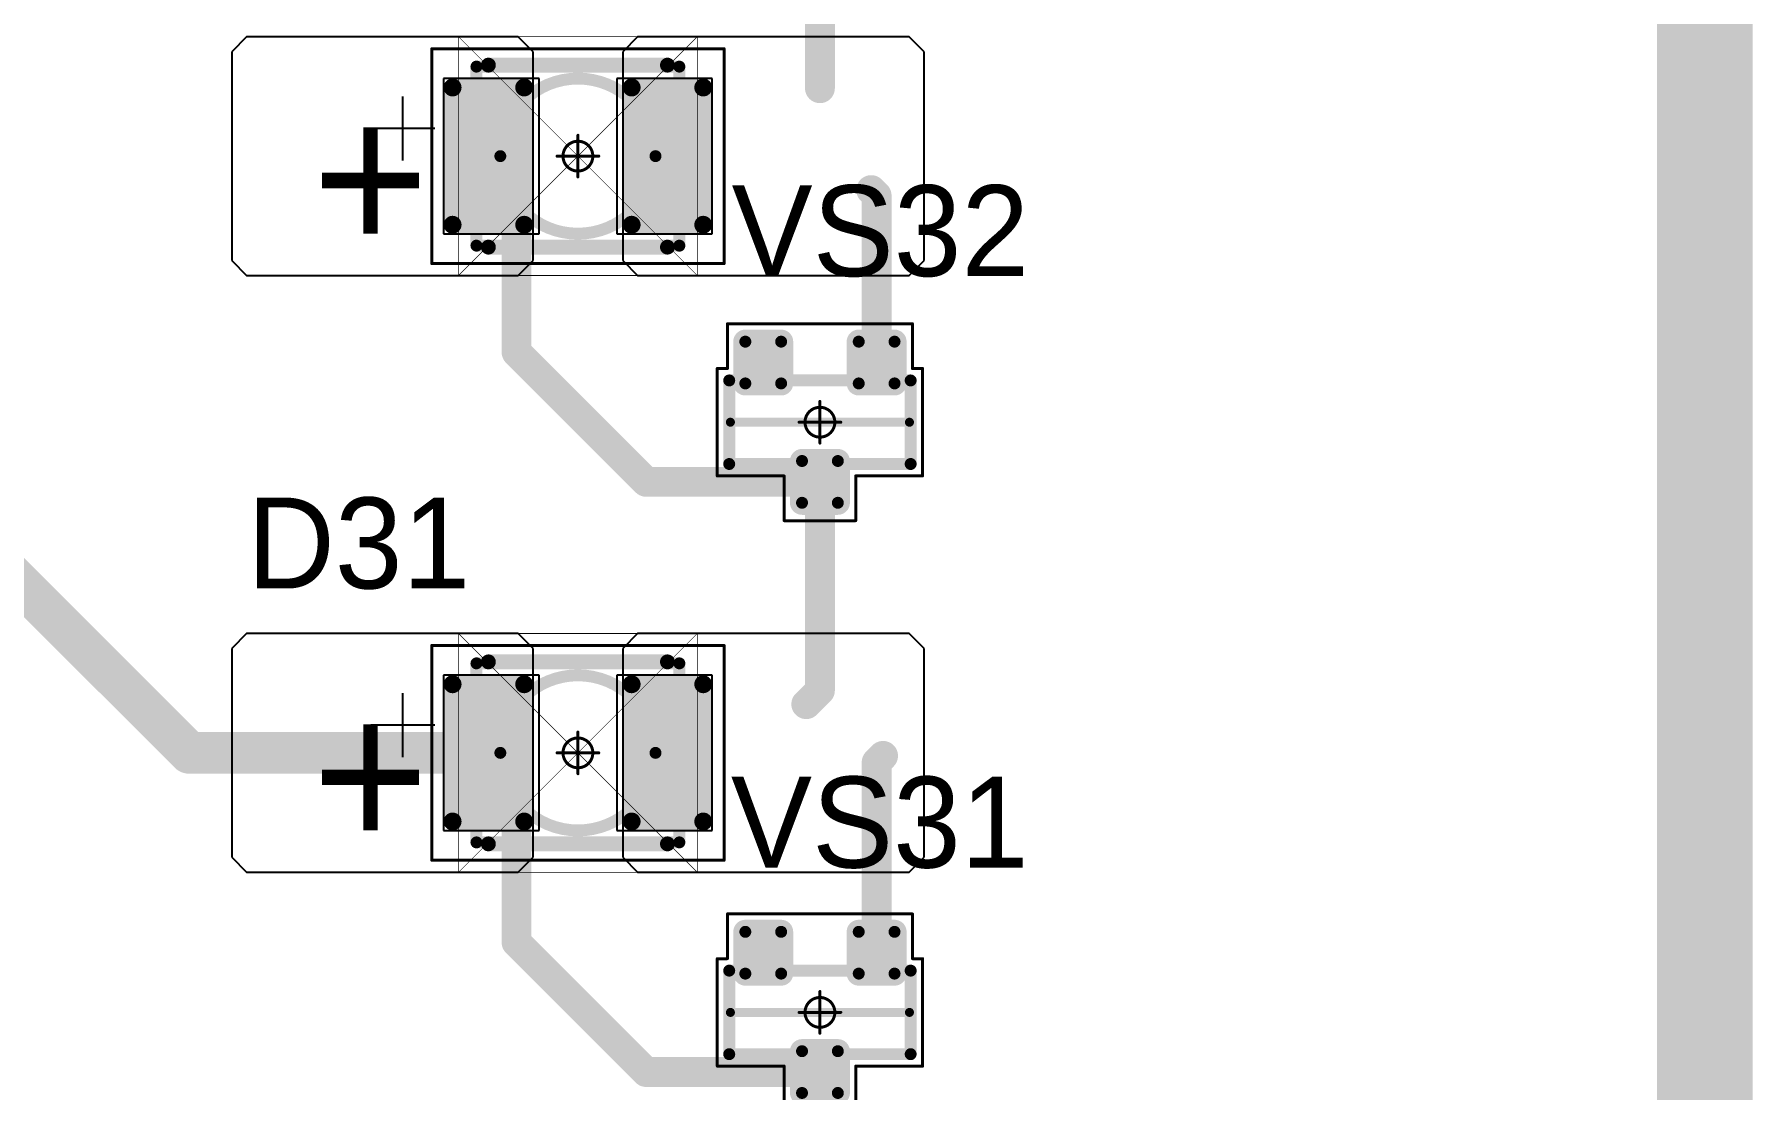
# Model space of a CAD drawing. Header units: millimetres. Extents: x 0 to 775, y 25 to 939.
# Drawn here: x 114.23 to 143.02, y 160.76 to 178.44 of the extents above; entities that cross this region are included whole.
import ezdxf

# ---------------------------------------------------------------- set-up
doc = ezdxf.new("R2010")
doc.units = ezdxf.units.MM
for name, color, linetype in [('Mechanical13', 56, 'Continuous'), ('Mechanical15', 56, 'Continuous'), ('Mechanical9', 56, 'Continuous'), ('TopLayer', 1, 'Continuous'), ('TopOverlay', 2, 'Continuous'), ('TopPaste', 8, 'Continuous'), ('TopSolder', 216, 'Continuous')]:
    doc.layers.add(name, color=color, linetype=linetype)

# ---------------------------------------------------------------- blocks, each defined once
blk = doc.blocks.new('SOT23_37')
at = {"layer": 'Mechanical13', "const_width": 0.2}
for points in [[(0.7, 1.52), (-0.7, 1.52)], [(-0.7, -1.52), (-0.7, 1.52)], [(0.7, -1.52), (0.7, 1.52)], [(0.7, -1.52), (-0.7, -1.52)]]:
    blk.add_lwpolyline(points, dxfattribs=at)
at = {"layer": 'Mechanical13', "const_width": 0.1}
for points in [[(-0.75, 1.52, 1), (-0.65, 1.52, 1)], [(-0.75, 1.52, 1), (-0.65, 1.52, 1)], [(0.65, 1.52, 1), (0.75, 1.52, 1)], [(0.65, 1.52, 1), (0.75, 1.52, 1)], [(-0.75, -1.52, 1), (-0.65, -1.52, 1)], [(-0.75, -1.52, 1), (-0.65, -1.52, 1)], [(0.65, -1.52, 1), (0.75, -1.52, 1)], [(0.65, -1.52, 1), (0.75, -1.52, 1)]]:
    blk.add_lwpolyline(points, format="xyb", close=True, dxfattribs=at)
at = {"layer": 'Mechanical15', "const_width": 0.05}
for points in [[(-0.9, 1.55), (-0.9, 1.72)], [(0.9, 1.72), (-0.9, 1.72)], [(0.9, 0.6), (0.9, 1.72)], [(-1.65, -1.55), (-1.65, 1.55)], [(-0.9, 1.55), (-1.65, 1.55)], [(1.65, 0.6), (0.9, 0.6)], [(1.65, -0.6), (1.65, 0.6)], [(0, -0.35), (0, 0.35)], [(0.35, 0), (-0.35, 0)], [(1.65, -0.6), (0.9, -0.6)], [(0.9, -1.72), (0.9, -0.6)], [(-0.9, -1.55), (-1.65, -1.55)], [(-0.9, -1.72), (-0.9, -1.55)], [(0.9, -1.72), (-0.9, -1.72)]]:
    blk.add_lwpolyline(points, dxfattribs=at)
at = {"layer": 'Mechanical15'}
for points, const_width in [([(-0.913, 1.72, 1), (-0.888, 1.72, 1)], 0.025), ([(-0.913, 1.72, 1), (-0.888, 1.72, 1)], 0.025), ([(0.888, 1.72, 1), (0.913, 1.72, 1)], 0.025), ([(0.888, 1.72, 1), (0.913, 1.72, 1)], 0.025), ([(-1.662, 1.55, 1), (-1.637, 1.55, 1)], 0.025), ([(-1.662, 1.55, 1), (-1.637, 1.55, 1)], 0.025), ([(-0.913, 1.55, 1), (-0.888, 1.55, 1)], 0.025), ([(-0.913, 1.55, 1), (-0.888, 1.55, 1)], 0.025), ([(0.888, 0.6, 1), (0.913, 0.6, 1)], 0.025), ([(0.888, 0.6, 1), (0.913, 0.6, 1)], 0.025), ([(1.637, 0.6, 1), (1.662, 0.6, 1)], 0.025), ([(1.637, 0.6, 1), (1.662, 0.6, 1)], 0.025), ([(-0.012, 0.35, 1), (0.012, 0.35, 1)], 0.025), ([(-0.362, 0, 1), (-0.337, 0, 1)], 0.025), ([(0.25, 0, 1), (-0.25, 0, 1)], 0.05), ([(-0.262, 0, 1), (-0.238, 0, 1)], 0.025), ([(0.238, 0, 1), (0.262, 0, 1)], 0.025), ([(0.337, 0, 1), (0.362, 0, 1)], 0.025), ([(-0.012, -0.35, 1), (0.012, -0.35, 1)], 0.025), ([(0.888, -0.6, 1), (0.913, -0.6, 1)], 0.025), ([(0.888, -0.6, 1), (0.913, -0.6, 1)], 0.025), ([(1.637, -0.6, 1), (1.662, -0.6, 1)], 0.025), ([(1.637, -0.6, 1), (1.662, -0.6, 1)], 0.025), ([(-1.662, -1.55, 1), (-1.637, -1.55, 1)], 0.025), ([(-1.662, -1.55, 1), (-1.637, -1.55, 1)], 0.025), ([(-0.913, -1.55, 1), (-0.888, -1.55, 1)], 0.025), ([(-0.913, -1.55, 1), (-0.888, -1.55, 1)], 0.025), ([(-0.913, -1.72, 1), (-0.888, -1.72, 1)], 0.025), ([(-0.913, -1.72, 1), (-0.888, -1.72, 1)], 0.025), ([(0.888, -1.72, 1), (0.913, -1.72, 1)], 0.025), ([(0.888, -1.72, 1), (0.913, -1.72, 1)], 0.025)]:
    blk.add_lwpolyline(points, format="xyb", close=True, dxfattribs=dict(at, const_width=const_width))
at = {"layer": 'TopLayer', "const_width": 0.1}
for points in [[(-1.4, 1.25, 1), (-1.3, 1.25, 1)], [(-0.7, 1.25, 1), (-0.6, 1.25, 1)], [(-1.4, 0.65, 1), (-1.3, 0.65, 1)], [(-0.7, 0.65, 1), (-0.6, 0.65, 1)], [(0.6, 0.3, 1), (0.7, 0.3, 1)], [(1.3, 0.3, 1), (1.4, 0.3, 1)], [(0.6, -0.3, 1), (0.7, -0.3, 1)], [(1.3, -0.3, 1), (1.4, -0.3, 1)], [(-1.4, -0.65, 1), (-1.3, -0.65, 1)], [(-0.7, -0.65, 1), (-0.6, -0.65, 1)], [(-1.4, -1.25, 1), (-1.3, -1.25, 1)], [(-0.7, -1.25, 1), (-0.6, -1.25, 1)]]:
    blk.add_lwpolyline(points, format="xyb", close=True, dxfattribs=at)
at = {"layer": 'TopLayer'}
for points in [[(-1.45, 1.25), (-1.45, 0.65), (-0.55, 1.25), (-0.55, 0.65)], [(-1.35, 1.35), (-1.35, 0.55), (-0.65, 1.35), (-0.65, 0.55)], [(0.55, 0.3), (0.55, -0.3), (1.45, 0.3), (1.45, -0.3)], [(0.65, 0.4), (0.65, -0.4), (1.35, 0.4), (1.35, -0.4)], [(-1.35, -0.55), (-1.35, -1.35), (-0.65, -0.55), (-0.65, -1.35)], [(-1.45, -0.65), (-1.45, -1.25), (-0.55, -0.65), (-0.55, -1.25)]]:
    blk.add_solid(points, dxfattribs=at)
at = {"layer": 'TopOverlay', "const_width": 0.15}
blk.add_lwpolyline([(0, -1.5), (0, 1.5)], dxfattribs=at)
at = {"layer": 'TopOverlay', "const_width": 0.075}
for points in [[(-0.038, 1.5, 1), (0.038, 1.5, 1)], [(-0.038, -1.5, 1), (0.038, -1.5, 1)]]:
    blk.add_lwpolyline(points, format="xyb", close=True, dxfattribs=at)
at = {"layer": 'TopPaste', "const_width": 0.075}
for points in [[(-1.387, 1.25, 1), (-1.313, 1.25, 1)], [(-0.687, 1.25, 1), (-0.613, 1.25, 1)], [(-1.387, 0.65, 1), (-1.313, 0.65, 1)], [(-0.687, 0.65, 1), (-0.613, 0.65, 1)], [(0.613, 0.3, 1), (0.687, 0.3, 1)], [(1.313, 0.3, 1), (1.387, 0.3, 1)], [(0.613, -0.3, 1), (0.687, -0.3, 1)], [(1.313, -0.3, 1), (1.387, -0.3, 1)], [(-1.387, -0.65, 1), (-1.313, -0.65, 1)], [(-0.687, -0.65, 1), (-0.613, -0.65, 1)], [(-1.387, -1.25, 1), (-1.313, -1.25, 1)], [(-0.687, -1.25, 1), (-0.613, -1.25, 1)]]:
    blk.add_lwpolyline(points, format="xyb", close=True, dxfattribs=at)
at = {"layer": 'TopPaste'}
for points in [[(-1.425, 1.25), (-1.425, 0.65), (-0.575, 1.25), (-0.575, 0.65)], [(-1.35, 1.325), (-1.35, 0.575), (-0.65, 1.325), (-0.65, 0.575)], [(0.575, 0.3), (0.575, -0.3), (1.425, 0.3), (1.425, -0.3)], [(0.65, 0.375), (0.65, -0.375), (1.35, 0.375), (1.35, -0.375)], [(-1.35, -0.575), (-1.35, -1.325), (-0.65, -0.575), (-0.65, -1.325)], [(-1.425, -0.65), (-1.425, -1.25), (-0.575, -0.65), (-0.575, -1.25)]]:
    blk.add_solid(points, dxfattribs=at)
at = {"layer": 'TopSolder', "const_width": 0.202}
for points in [[(-1.451, 1.25, 1), (-1.249, 1.25, 1)], [(-0.751, 1.25, 1), (-0.549, 1.25, 1)], [(-1.451, 0.65, 1), (-1.249, 0.65, 1)], [(-0.751, 0.65, 1), (-0.549, 0.65, 1)], [(0.549, 0.3, 1), (0.751, 0.3, 1)], [(1.249, 0.3, 1), (1.451, 0.3, 1)], [(0.549, -0.3, 1), (0.751, -0.3, 1)], [(1.249, -0.3, 1), (1.451, -0.3, 1)], [(-1.451, -0.65, 1), (-1.249, -0.65, 1)], [(-0.751, -0.65, 1), (-0.549, -0.65, 1)], [(-1.451, -1.25, 1), (-1.249, -1.25, 1)], [(-0.751, -1.25, 1), (-0.549, -1.25, 1)]]:
    blk.add_lwpolyline(points, format="xyb", close=True, dxfattribs=at)
at = {"layer": 'TopSolder'}
for points in [[(-1.35, 1.452), (-1.35, 0.448), (-0.65, 1.452), (-0.65, 0.448)], [(-1.552, 1.25), (-1.552, 0.65), (-0.448, 1.25), (-0.448, 0.65)], [(0.448, 0.3), (0.448, -0.3), (1.552, 0.3), (1.552, -0.3)], [(0.65, 0.502), (0.65, -0.502), (1.35, 0.502), (1.35, -0.502)], [(-1.35, -0.448), (-1.35, -1.452), (-0.65, -0.448), (-0.65, -1.452)], [(-1.552, -0.65), (-1.552, -1.25), (-0.448, -0.65), (-0.448, -1.25)]]:
    blk.add_solid(points, dxfattribs=at)
blk = doc.blocks.new('SOT23_38')
at = {"layer": 'Mechanical13', "const_width": 0.2}
for points in [[(0.7, 1.52), (-0.7, 1.52)], [(-0.7, -1.52), (-0.7, 1.52)], [(0.7, -1.52), (0.7, 1.52)], [(0.7, -1.52), (-0.7, -1.52)]]:
    blk.add_lwpolyline(points, dxfattribs=at)
at = {"layer": 'Mechanical13', "const_width": 0.1}
for points in [[(-0.75, 1.52, 1), (-0.65, 1.52, 1)], [(-0.75, 1.52, 1), (-0.65, 1.52, 1)], [(0.65, 1.52, 1), (0.75, 1.52, 1)], [(0.65, 1.52, 1), (0.75, 1.52, 1)], [(-0.75, -1.52, 1), (-0.65, -1.52, 1)], [(-0.75, -1.52, 1), (-0.65, -1.52, 1)], [(0.65, -1.52, 1), (0.75, -1.52, 1)], [(0.65, -1.52, 1), (0.75, -1.52, 1)]]:
    blk.add_lwpolyline(points, format="xyb", close=True, dxfattribs=at)
at = {"layer": 'Mechanical15', "const_width": 0.05}
for points in [[(-0.9, 1.55), (-0.9, 1.72)], [(0.9, 1.72), (-0.9, 1.72)], [(0.9, 0.6), (0.9, 1.72)], [(-1.65, -1.55), (-1.65, 1.55)], [(-0.9, 1.55), (-1.65, 1.55)], [(1.65, 0.6), (0.9, 0.6)], [(1.65, -0.6), (1.65, 0.6)], [(0, -0.35), (0, 0.35)], [(0.35, 0), (-0.35, 0)], [(1.65, -0.6), (0.9, -0.6)], [(0.9, -1.72), (0.9, -0.6)], [(-0.9, -1.55), (-1.65, -1.55)], [(-0.9, -1.72), (-0.9, -1.55)], [(0.9, -1.72), (-0.9, -1.72)]]:
    blk.add_lwpolyline(points, dxfattribs=at)
at = {"layer": 'Mechanical15'}
for points, const_width in [([(-0.913, 1.72, 1), (-0.888, 1.72, 1)], 0.025), ([(-0.913, 1.72, 1), (-0.888, 1.72, 1)], 0.025), ([(0.888, 1.72, 1), (0.913, 1.72, 1)], 0.025), ([(0.888, 1.72, 1), (0.913, 1.72, 1)], 0.025), ([(-1.662, 1.55, 1), (-1.637, 1.55, 1)], 0.025), ([(-1.662, 1.55, 1), (-1.637, 1.55, 1)], 0.025), ([(-0.913, 1.55, 1), (-0.888, 1.55, 1)], 0.025), ([(-0.913, 1.55, 1), (-0.888, 1.55, 1)], 0.025), ([(0.888, 0.6, 1), (0.913, 0.6, 1)], 0.025), ([(0.888, 0.6, 1), (0.913, 0.6, 1)], 0.025), ([(1.637, 0.6, 1), (1.662, 0.6, 1)], 0.025), ([(1.637, 0.6, 1), (1.662, 0.6, 1)], 0.025), ([(-0.012, 0.35, 1), (0.012, 0.35, 1)], 0.025), ([(-0.362, 0, 1), (-0.337, 0, 1)], 0.025), ([(0.25, 0, 1), (-0.25, 0, 1)], 0.05), ([(-0.262, 0, 1), (-0.238, 0, 1)], 0.025), ([(0.238, 0, 1), (0.262, 0, 1)], 0.025), ([(0.337, 0, 1), (0.362, 0, 1)], 0.025), ([(-0.012, -0.35, 1), (0.012, -0.35, 1)], 0.025), ([(0.888, -0.6, 1), (0.913, -0.6, 1)], 0.025), ([(0.888, -0.6, 1), (0.913, -0.6, 1)], 0.025), ([(1.637, -0.6, 1), (1.662, -0.6, 1)], 0.025), ([(1.637, -0.6, 1), (1.662, -0.6, 1)], 0.025), ([(-1.662, -1.55, 1), (-1.637, -1.55, 1)], 0.025), ([(-1.662, -1.55, 1), (-1.637, -1.55, 1)], 0.025), ([(-0.913, -1.55, 1), (-0.888, -1.55, 1)], 0.025), ([(-0.913, -1.55, 1), (-0.888, -1.55, 1)], 0.025), ([(-0.913, -1.72, 1), (-0.888, -1.72, 1)], 0.025), ([(-0.913, -1.72, 1), (-0.888, -1.72, 1)], 0.025), ([(0.888, -1.72, 1), (0.913, -1.72, 1)], 0.025), ([(0.888, -1.72, 1), (0.913, -1.72, 1)], 0.025)]:
    blk.add_lwpolyline(points, format="xyb", close=True, dxfattribs=dict(at, const_width=const_width))
at = {"layer": 'TopLayer', "const_width": 0.1}
for points in [[(-1.4, 1.25, 1), (-1.3, 1.25, 1)], [(-0.7, 1.25, 1), (-0.6, 1.25, 1)], [(-1.4, 0.65, 1), (-1.3, 0.65, 1)], [(-0.7, 0.65, 1), (-0.6, 0.65, 1)], [(0.6, 0.3, 1), (0.7, 0.3, 1)], [(1.3, 0.3, 1), (1.4, 0.3, 1)], [(0.6, -0.3, 1), (0.7, -0.3, 1)], [(1.3, -0.3, 1), (1.4, -0.3, 1)], [(-1.4, -0.65, 1), (-1.3, -0.65, 1)], [(-0.7, -0.65, 1), (-0.6, -0.65, 1)], [(-1.4, -1.25, 1), (-1.3, -1.25, 1)], [(-0.7, -1.25, 1), (-0.6, -1.25, 1)]]:
    blk.add_lwpolyline(points, format="xyb", close=True, dxfattribs=at)
at = {"layer": 'TopLayer'}
for points in [[(-1.45, 1.25), (-1.45, 0.65), (-0.55, 1.25), (-0.55, 0.65)], [(-1.35, 1.35), (-1.35, 0.55), (-0.65, 1.35), (-0.65, 0.55)], [(0.55, 0.3), (0.55, -0.3), (1.45, 0.3), (1.45, -0.3)], [(0.65, 0.4), (0.65, -0.4), (1.35, 0.4), (1.35, -0.4)], [(-1.35, -0.55), (-1.35, -1.35), (-0.65, -0.55), (-0.65, -1.35)], [(-1.45, -0.65), (-1.45, -1.25), (-0.55, -0.65), (-0.55, -1.25)]]:
    blk.add_solid(points, dxfattribs=at)
at = {"layer": 'TopOverlay', "const_width": 0.15}
blk.add_lwpolyline([(0, -1.5), (0, 1.5)], dxfattribs=at)
at = {"layer": 'TopOverlay', "const_width": 0.075}
for points in [[(-0.038, 1.5, 1), (0.038, 1.5, 1)], [(-0.038, -1.5, 1), (0.038, -1.5, 1)]]:
    blk.add_lwpolyline(points, format="xyb", close=True, dxfattribs=at)
at = {"layer": 'TopPaste', "const_width": 0.075}
for points in [[(-1.387, 1.25, 1), (-1.313, 1.25, 1)], [(-0.687, 1.25, 1), (-0.613, 1.25, 1)], [(-1.387, 0.65, 1), (-1.313, 0.65, 1)], [(-0.687, 0.65, 1), (-0.613, 0.65, 1)], [(0.613, 0.3, 1), (0.687, 0.3, 1)], [(1.313, 0.3, 1), (1.387, 0.3, 1)], [(0.613, -0.3, 1), (0.687, -0.3, 1)], [(1.313, -0.3, 1), (1.387, -0.3, 1)], [(-1.387, -0.65, 1), (-1.313, -0.65, 1)], [(-0.687, -0.65, 1), (-0.613, -0.65, 1)], [(-1.387, -1.25, 1), (-1.313, -1.25, 1)], [(-0.687, -1.25, 1), (-0.613, -1.25, 1)]]:
    blk.add_lwpolyline(points, format="xyb", close=True, dxfattribs=at)
at = {"layer": 'TopPaste'}
for points in [[(-1.425, 1.25), (-1.425, 0.65), (-0.575, 1.25), (-0.575, 0.65)], [(-1.35, 1.325), (-1.35, 0.575), (-0.65, 1.325), (-0.65, 0.575)], [(0.575, 0.3), (0.575, -0.3), (1.425, 0.3), (1.425, -0.3)], [(0.65, 0.375), (0.65, -0.375), (1.35, 0.375), (1.35, -0.375)], [(-1.35, -0.575), (-1.35, -1.325), (-0.65, -0.575), (-0.65, -1.325)], [(-1.425, -0.65), (-1.425, -1.25), (-0.575, -0.65), (-0.575, -1.25)]]:
    blk.add_solid(points, dxfattribs=at)
at = {"layer": 'TopSolder', "const_width": 0.202}
for points in [[(-1.451, 1.25, 1), (-1.249, 1.25, 1)], [(-0.751, 1.25, 1), (-0.549, 1.25, 1)], [(-1.451, 0.65, 1), (-1.249, 0.65, 1)], [(-0.751, 0.65, 1), (-0.549, 0.65, 1)], [(0.549, 0.3, 1), (0.751, 0.3, 1)], [(1.249, 0.3, 1), (1.451, 0.3, 1)], [(0.549, -0.3, 1), (0.751, -0.3, 1)], [(1.249, -0.3, 1), (1.451, -0.3, 1)], [(-1.451, -0.65, 1), (-1.249, -0.65, 1)], [(-0.751, -0.65, 1), (-0.549, -0.65, 1)], [(-1.451, -1.25, 1), (-1.249, -1.25, 1)], [(-0.751, -1.25, 1), (-0.549, -1.25, 1)]]:
    blk.add_lwpolyline(points, format="xyb", close=True, dxfattribs=at)
at = {"layer": 'TopSolder'}
for points in [[(-1.35, 1.452), (-1.35, 0.448), (-0.65, 1.452), (-0.65, 0.448)], [(-1.552, 1.25), (-1.552, 0.65), (-0.448, 1.25), (-0.448, 0.65)], [(0.448, 0.3), (0.448, -0.3), (1.552, 0.3), (1.552, -0.3)], [(0.65, 0.502), (0.65, -0.502), (1.35, 0.502), (1.35, -0.502)], [(-1.35, -0.448), (-1.35, -1.452), (-0.65, -0.448), (-0.65, -1.452)], [(-1.552, -0.65), (-1.552, -1.25), (-0.448, -0.65), (-0.448, -1.25)]]:
    blk.add_solid(points, dxfattribs=at)
blk = doc.blocks.new('T66G_130')
at = {"layer": 'Mechanical13'}
for p, q in [((2.936, 0.071), (2.936, -1)), ((2.4, -0.464), (3.471, -0.464))]:
    blk.add_line(p, q, dxfattribs=at)
at = {"layer": 'Mechanical13', "const_width": 0.2}
for points in [[(-1.7, 1.5), (-1.7, -1.5)], [(1.7, 1.5), (-1.7, 1.5)], [(1.7, 1.5), (1.7, -1.5)], [(1.7, -1.5), (-1.7, -1.5)]]:
    blk.add_lwpolyline(points, dxfattribs=at)
at = {"layer": 'Mechanical13'}
for points, const_width in [([(-1.75, 1.5, 1), (-1.65, 1.5, 1)], 0.1), ([(-1.75, 1.5, 1), (-1.65, 1.5, 1)], 0.1), ([(1.65, 1.5, 1), (1.75, 1.5, 1)], 0.1), ([(1.65, 1.5, 1), (1.75, 1.5, 1)], 0.1), ([(1.3, 0, 1), (-1.3, 0, 1)], 0.2), ([(-1.35, 0, 1), (-1.25, 0, 1)], 0.1), ([(1.25, 0, 1), (1.35, 0, 1)], 0.1), ([(-1.75, -1.5, 1), (-1.65, -1.5, 1)], 0.1), ([(-1.75, -1.5, 1), (-1.65, -1.5, 1)], 0.1), ([(1.65, -1.5, 1), (1.75, -1.5, 1)], 0.1), ([(1.65, -1.5, 1), (1.75, -1.5, 1)], 0.1)]:
    blk.add_lwpolyline(points, format="xyb", close=True, dxfattribs=dict(at, const_width=const_width))
at = {"layer": 'Mechanical15', "const_width": 0.05}
for points in [[(2.45, 1.8), (-2.45, 1.8)], [(-2.45, 1.8), (-2.45, -1.8)], [(2.45, 1.8), (2.45, -1.8)], [(0, 0.35), (0, -0.35)], [(0.35, 0), (-0.35, 0)], [(2.45, -1.8), (-2.45, -1.8)]]:
    blk.add_lwpolyline(points, dxfattribs=at)
at = {"layer": 'Mechanical15'}
for points, const_width in [([(-2.462, 1.8, 1), (-2.438, 1.8, 1)], 0.025), ([(-2.462, 1.8, 1), (-2.438, 1.8, 1)], 0.025), ([(2.438, 1.8, 1), (2.462, 1.8, 1)], 0.025), ([(2.438, 1.8, 1), (2.462, 1.8, 1)], 0.025), ([(-0.012, 0.35, 1), (0.012, 0.35, 1)], 0.025), ([(-0.362, 0, 1), (-0.337, 0, 1)], 0.025), ([(0.25, 0, 1), (-0.25, 0, 1)], 0.05), ([(-0.262, 0, 1), (-0.238, 0, 1)], 0.025), ([(0.238, 0, 1), (0.262, 0, 1)], 0.025), ([(0.337, 0, 1), (0.362, 0, 1)], 0.025), ([(-0.012, -0.35, 1), (0.012, -0.35, 1)], 0.025), ([(-2.462, -1.8, 1), (-2.438, -1.8, 1)], 0.025), ([(-2.462, -1.8, 1), (-2.438, -1.8, 1)], 0.025), ([(2.438, -1.8, 1), (2.462, -1.8, 1)], 0.025), ([(2.438, -1.8, 1), (2.462, -1.8, 1)], 0.025)]:
    blk.add_lwpolyline(points, format="xyb", close=True, dxfattribs=dict(at, const_width=const_width))
at = {"layer": 'TopLayer'}
for p, q in [((-5.55, 2), (-5.8, 1.75)), ((-5.8, 1.75), (-5.8, -1.75)), ((-1, 2), (-5.55, 2)), ((-0.75, 1.75), (-1, 2)), ((-0.75, -1.75), (-0.75, 1.75)), ((1, 2), (0.75, 1.75)), ((0.75, 1.75), (0.75, -1.75)), ((5.55, 2), (1, 2)), ((5.8, 1.75), (5.55, 2)), ((5.8, -1.75), (5.8, 1.75)), ((-5.8, -1.75), (-5.55, -2)), ((-5.55, -2), (-1, -2)), ((-1, -2), (-0.75, -1.75)), ((0.75, -1.75), (1, -2)), ((1, -2), (5.55, -2)), ((5.55, -2), (5.8, -1.75))]:
    blk.add_line(p, q, dxfattribs=at)
at = {"layer": 'TopLayer', "const_width": 0.15}
for points in [[(-2.175, 1.15, 1), (-2.025, 1.15, 1)], [(-0.975, 1.15, 1), (-0.825, 1.15, 1)], [(0.825, 1.15, 1), (0.975, 1.15, 1)], [(2.025, 1.15, 1), (2.175, 1.15, 1)], [(-2.175, -1.15, 1), (-2.025, -1.15, 1)], [(-0.975, -1.15, 1), (-0.825, -1.15, 1)], [(0.825, -1.15, 1), (0.975, -1.15, 1)], [(2.025, -1.15, 1), (2.175, -1.15, 1)]]:
    blk.add_lwpolyline(points, format="xyb", close=True, dxfattribs=at)
at = {"layer": 'TopLayer'}
for points in [[(-0.9, 1.3), (-2.1, 1.3), (-0.9, -1.3), (-2.1, -1.3)], [(2.1, 1.3), (0.9, 1.3), (2.1, -1.3), (0.9, -1.3)], [(-0.75, 1.15), (-2.25, 1.15), (-0.75, -1.15), (-2.25, -1.15)], [(2.25, 1.15), (0.75, 1.15), (2.25, -1.15), (0.75, -1.15)]]:
    blk.add_solid(points, dxfattribs=at)
at = {"layer": 'TopOverlay', "const_width": 0.25}
for points in [[(1.5, 1.525), (-1.5, 1.525)], [(1.5, -1.525), (-1.5, -1.525)]]:
    blk.add_lwpolyline(points, dxfattribs=at)
at = {"layer": 'TopOverlay', "const_width": 0.125}
for points in [[(-1.562, 1.525, 1), (-1.438, 1.525, 1)], [(1.438, 1.525, 1), (1.562, 1.525, 1)], [(-1.562, -1.525, 1), (-1.438, -1.525, 1)], [(1.438, -1.525, 1), (1.562, -1.525, 1)]]:
    blk.add_lwpolyline(points, format="xyb", close=True, dxfattribs=at)
at = {"layer": 'TopPaste', "const_width": 0.125}
for points in [[(-2.163, 1.15, 1), (-2.038, 1.15, 1)], [(-0.963, 1.15, 1), (-0.838, 1.15, 1)], [(0.838, 1.15, 1), (0.963, 1.15, 1)], [(2.038, 1.15, 1), (2.163, 1.15, 1)], [(-2.163, -1.15, 1), (-2.038, -1.15, 1)], [(-0.963, -1.15, 1), (-0.838, -1.15, 1)], [(0.838, -1.15, 1), (0.963, -1.15, 1)], [(2.038, -1.15, 1), (2.163, -1.15, 1)]]:
    blk.add_lwpolyline(points, format="xyb", close=True, dxfattribs=at)
at = {"layer": 'TopPaste'}
for points in [[(-0.9, 1.275), (-2.1, 1.275), (-0.9, -1.275), (-2.1, -1.275)], [(2.1, 1.275), (0.9, 1.275), (2.1, -1.275), (0.9, -1.275)], [(-0.775, 1.15), (-2.225, 1.15), (-0.775, -1.15), (-2.225, -1.15)], [(2.225, 1.15), (0.775, 1.15), (2.225, -1.15), (0.775, -1.15)]]:
    blk.add_solid(points, dxfattribs=at)
at = {"layer": 'TopSolder'}
for p, q in [((-2.25, 1.3), (-2.25, -1.3)), ((-0.65, 1.3), (-2.25, 1.3)), ((-0.65, -1.3), (-0.65, 1.3)), ((0.65, 1.3), (0.65, -1.3)), ((2.25, 1.3), (0.65, 1.3)), ((2.25, -1.3), (2.25, 1.3)), ((-2.25, -1.3), (-0.65, -1.3)), ((0.65, -1.3), (2.25, -1.3))]:
    blk.add_line(p, q, dxfattribs=at)
at = {"layer": 'TopOverlay'}
blk.add_text('+', height=2.5, dxfattribs=at).set_placement((2.5, -0.8))
blk = doc.blocks.new('T66G_131')
at = {"layer": 'Mechanical13'}
for p, q in [((2.936, 0.071), (2.936, -1)), ((2.4, -0.464), (3.471, -0.464))]:
    blk.add_line(p, q, dxfattribs=at)
at = {"layer": 'Mechanical13', "const_width": 0.2}
for points in [[(-1.7, 1.5), (-1.7, -1.5)], [(1.7, 1.5), (-1.7, 1.5)], [(1.7, 1.5), (1.7, -1.5)], [(1.7, -1.5), (-1.7, -1.5)]]:
    blk.add_lwpolyline(points, dxfattribs=at)
at = {"layer": 'Mechanical13'}
for points, const_width in [([(-1.75, 1.5, 1), (-1.65, 1.5, 1)], 0.1), ([(-1.75, 1.5, 1), (-1.65, 1.5, 1)], 0.1), ([(1.65, 1.5, 1), (1.75, 1.5, 1)], 0.1), ([(1.65, 1.5, 1), (1.75, 1.5, 1)], 0.1), ([(1.3, 0, 1), (-1.3, 0, 1)], 0.2), ([(-1.35, 0, 1), (-1.25, 0, 1)], 0.1), ([(1.25, 0, 1), (1.35, 0, 1)], 0.1), ([(-1.75, -1.5, 1), (-1.65, -1.5, 1)], 0.1), ([(-1.75, -1.5, 1), (-1.65, -1.5, 1)], 0.1), ([(1.65, -1.5, 1), (1.75, -1.5, 1)], 0.1), ([(1.65, -1.5, 1), (1.75, -1.5, 1)], 0.1)]:
    blk.add_lwpolyline(points, format="xyb", close=True, dxfattribs=dict(at, const_width=const_width))
at = {"layer": 'Mechanical15', "const_width": 0.05}
for points in [[(2.45, 1.8), (-2.45, 1.8)], [(-2.45, 1.8), (-2.45, -1.8)], [(2.45, 1.8), (2.45, -1.8)], [(0, 0.35), (0, -0.35)], [(0.35, 0), (-0.35, 0)], [(2.45, -1.8), (-2.45, -1.8)]]:
    blk.add_lwpolyline(points, dxfattribs=at)
at = {"layer": 'Mechanical15'}
for points, const_width in [([(-2.462, 1.8, 1), (-2.438, 1.8, 1)], 0.025), ([(-2.462, 1.8, 1), (-2.438, 1.8, 1)], 0.025), ([(2.438, 1.8, 1), (2.462, 1.8, 1)], 0.025), ([(2.438, 1.8, 1), (2.462, 1.8, 1)], 0.025), ([(-0.012, 0.35, 1), (0.012, 0.35, 1)], 0.025), ([(-0.362, 0, 1), (-0.337, 0, 1)], 0.025), ([(0.25, 0, 1), (-0.25, 0, 1)], 0.05), ([(-0.262, 0, 1), (-0.238, 0, 1)], 0.025), ([(0.238, 0, 1), (0.262, 0, 1)], 0.025), ([(0.337, 0, 1), (0.362, 0, 1)], 0.025), ([(-0.012, -0.35, 1), (0.012, -0.35, 1)], 0.025), ([(-2.462, -1.8, 1), (-2.438, -1.8, 1)], 0.025), ([(-2.462, -1.8, 1), (-2.438, -1.8, 1)], 0.025), ([(2.438, -1.8, 1), (2.462, -1.8, 1)], 0.025), ([(2.438, -1.8, 1), (2.462, -1.8, 1)], 0.025)]:
    blk.add_lwpolyline(points, format="xyb", close=True, dxfattribs=dict(at, const_width=const_width))
at = {"layer": 'TopLayer'}
for p, q in [((-5.55, 2), (-5.8, 1.75)), ((-5.8, 1.75), (-5.8, -1.75)), ((-1, 2), (-5.55, 2)), ((-0.75, 1.75), (-1, 2)), ((-0.75, -1.75), (-0.75, 1.75)), ((1, 2), (0.75, 1.75)), ((0.75, 1.75), (0.75, -1.75)), ((5.55, 2), (1, 2)), ((5.8, 1.75), (5.55, 2)), ((5.8, -1.75), (5.8, 1.75)), ((-5.8, -1.75), (-5.55, -2)), ((-5.55, -2), (-1, -2)), ((-1, -2), (-0.75, -1.75)), ((0.75, -1.75), (1, -2)), ((1, -2), (5.55, -2)), ((5.55, -2), (5.8, -1.75))]:
    blk.add_line(p, q, dxfattribs=at)
at = {"layer": 'TopLayer', "const_width": 0.15}
for points in [[(-2.175, 1.15, 1), (-2.025, 1.15, 1)], [(-0.975, 1.15, 1), (-0.825, 1.15, 1)], [(0.825, 1.15, 1), (0.975, 1.15, 1)], [(2.025, 1.15, 1), (2.175, 1.15, 1)], [(-2.175, -1.15, 1), (-2.025, -1.15, 1)], [(-0.975, -1.15, 1), (-0.825, -1.15, 1)], [(0.825, -1.15, 1), (0.975, -1.15, 1)], [(2.025, -1.15, 1), (2.175, -1.15, 1)]]:
    blk.add_lwpolyline(points, format="xyb", close=True, dxfattribs=at)
at = {"layer": 'TopLayer'}
for points in [[(-0.9, 1.3), (-2.1, 1.3), (-0.9, -1.3), (-2.1, -1.3)], [(2.1, 1.3), (0.9, 1.3), (2.1, -1.3), (0.9, -1.3)], [(-0.75, 1.15), (-2.25, 1.15), (-0.75, -1.15), (-2.25, -1.15)], [(2.25, 1.15), (0.75, 1.15), (2.25, -1.15), (0.75, -1.15)]]:
    blk.add_solid(points, dxfattribs=at)
at = {"layer": 'TopOverlay', "const_width": 0.25}
for points in [[(1.5, 1.525), (-1.5, 1.525)], [(1.5, -1.525), (-1.5, -1.525)]]:
    blk.add_lwpolyline(points, dxfattribs=at)
at = {"layer": 'TopOverlay', "const_width": 0.125}
for points in [[(-1.562, 1.525, 1), (-1.438, 1.525, 1)], [(1.438, 1.525, 1), (1.562, 1.525, 1)], [(-1.562, -1.525, 1), (-1.438, -1.525, 1)], [(1.438, -1.525, 1), (1.562, -1.525, 1)]]:
    blk.add_lwpolyline(points, format="xyb", close=True, dxfattribs=at)
at = {"layer": 'TopPaste', "const_width": 0.125}
for points in [[(-2.163, 1.15, 1), (-2.038, 1.15, 1)], [(-0.963, 1.15, 1), (-0.838, 1.15, 1)], [(0.838, 1.15, 1), (0.963, 1.15, 1)], [(2.038, 1.15, 1), (2.163, 1.15, 1)], [(-2.163, -1.15, 1), (-2.038, -1.15, 1)], [(-0.963, -1.15, 1), (-0.838, -1.15, 1)], [(0.838, -1.15, 1), (0.963, -1.15, 1)], [(2.038, -1.15, 1), (2.163, -1.15, 1)]]:
    blk.add_lwpolyline(points, format="xyb", close=True, dxfattribs=at)
at = {"layer": 'TopPaste'}
for points in [[(-0.9, 1.275), (-2.1, 1.275), (-0.9, -1.275), (-2.1, -1.275)], [(2.1, 1.275), (0.9, 1.275), (2.1, -1.275), (0.9, -1.275)], [(-0.775, 1.15), (-2.225, 1.15), (-0.775, -1.15), (-2.225, -1.15)], [(2.225, 1.15), (0.775, 1.15), (2.225, -1.15), (0.775, -1.15)]]:
    blk.add_solid(points, dxfattribs=at)
at = {"layer": 'TopSolder'}
for p, q in [((-2.25, 1.3), (-2.25, -1.3)), ((-0.65, 1.3), (-2.25, 1.3)), ((-0.65, -1.3), (-0.65, 1.3)), ((0.65, 1.3), (0.65, -1.3)), ((2.25, 1.3), (0.65, 1.3)), ((2.25, -1.3), (2.25, 1.3)), ((-2.25, -1.3), (-0.65, -1.3)), ((0.65, -1.3), (2.25, -1.3))]:
    blk.add_line(p, q, dxfattribs=at)
at = {"layer": 'TopOverlay'}
blk.add_text('+', height=2.5, dxfattribs=at).set_placement((2.5, -0.8))

msp = doc.modelspace()

# ---------------------------------------------------------------- linework, layer by layer
at = {"layer": 'Mechanical9'}
for points, const_width in [([(121.333, 178.4), (125.333, 178.4)], 0.0127), ([(121.333, 174.4), (121.333, 178.4)], 0.0127), ([(121.333, 174.4), (125.333, 178.4)], 0.01), ([(121.333, 178.4), (125.333, 174.4)], 0.01), ([(125.333, 174.4), (125.333, 178.4)], 0.0127), ([(121.333, 174.4), (125.333, 174.4)], 0.0127), ([(121.333, 168.4), (125.333, 168.4)], 0.0127), ([(121.333, 164.4), (121.333, 168.4)], 0.0127), ([(121.333, 164.4), (125.333, 168.4)], 0.01), ([(121.333, 168.4), (125.333, 164.4)], 0.01), ([(125.333, 164.4), (125.333, 168.4)], 0.0127), ([(121.333, 164.4), (125.333, 164.4)], 0.0127)]:
    msp.add_lwpolyline(points, dxfattribs=dict(at, const_width=const_width))
for points, const_width in [([(121.33, 178.4, 1), (121.336, 178.4, 1)], 0.00635), ([(121.33, 178.4, 1), (121.336, 178.4, 1)], 0.00635), ([(121.33, 178.4, 1), (121.335, 178.4, 1)], 0.005), ([(125.33, 178.4, 1), (125.336, 178.4, 1)], 0.00635), ([(125.33, 178.4, 1), (125.336, 178.4, 1)], 0.00635), ([(125.33, 178.4, 1), (125.335, 178.4, 1)], 0.005), ([(121.33, 174.4, 1), (121.336, 174.4, 1)], 0.00635), ([(121.33, 174.4, 1), (121.336, 174.4, 1)], 0.00635), ([(121.33, 174.4, 1), (121.335, 174.4, 1)], 0.005), ([(125.33, 174.4, 1), (125.336, 174.4, 1)], 0.00635), ([(125.33, 174.4, 1), (125.336, 174.4, 1)], 0.00635), ([(125.33, 174.4, 1), (125.335, 174.4, 1)], 0.005), ([(121.33, 168.4, 1), (121.336, 168.4, 1)], 0.00635), ([(121.33, 168.4, 1), (121.336, 168.4, 1)], 0.00635), ([(121.33, 168.4, 1), (121.335, 168.4, 1)], 0.005), ([(125.33, 168.4, 1), (125.336, 168.4, 1)], 0.00635), ([(125.33, 168.4, 1), (125.336, 168.4, 1)], 0.00635), ([(125.33, 168.4, 1), (125.335, 168.4, 1)], 0.005), ([(121.33, 164.4, 1), (121.336, 164.4, 1)], 0.00635), ([(121.33, 164.4, 1), (121.336, 164.4, 1)], 0.00635), ([(121.33, 164.4, 1), (121.335, 164.4, 1)], 0.005), ([(125.33, 164.4, 1), (125.336, 164.4, 1)], 0.00635), ([(125.33, 164.4, 1), (125.336, 164.4, 1)], 0.00635), ([(125.33, 164.4, 1), (125.335, 164.4, 1)], 0.005)]:
    msp.add_lwpolyline(points, format="xyb", close=True, dxfattribs=dict(at, const_width=const_width))
at = {"layer": 'TopLayer'}
for points, const_width in [([(142.215, 156.454), (142.215, 182.866)], 1.6), ([(127.388, 177.538), (127.388, 181.024)], 0.5), ([(103.949, 179.275), (116.824, 166.4)], 0.7), ([(121.833, 176.317), (122.305, 175.845)], 0.5), ([(122.305, 173.114), (122.305, 175.845)], 0.5), ([(128.247, 175.831), (128.338, 175.74)], 0.5), ([(128.338, 172.941), (128.338, 175.74)], 0.5), ([(122.305, 173.114), (124.478, 170.941)], 0.5), ([(124.478, 170.941), (127.388, 170.941)], 0.5), ([(127.388, 167.445), (127.388, 170.941)], 0.5), ([(127.159, 167.216), (127.388, 167.445)], 0.5), ([(116.824, 166.4), (121.833, 166.4)], 0.7), ([(121.833, 166.427), (122.305, 165.955)], 0.5), ([(128.338, 166.242), (128.446, 166.35)], 0.5), ([(128.338, 163.051), (128.338, 166.242)], 0.5), ([(122.305, 163.224), (122.305, 165.955)], 0.5), ([(122.305, 163.224), (124.478, 161.051)], 0.5), ([(124.478, 161.051), (127.388, 161.051)], 0.5)]:
    msp.add_lwpolyline(points, dxfattribs=dict(at, const_width=const_width))
for points, const_width in [([(127.263, 177.538, 1), (127.513, 177.538, 1)], 0.25), ([(121.708, 176.317, 1), (121.958, 176.317, 1)], 0.25), ([(122.18, 175.845, 1), (122.43, 175.845, 1)], 0.25), ([(122.18, 175.845, 1), (122.43, 175.845, 1)], 0.25), ([(128.122, 175.831, 1), (128.372, 175.831, 1)], 0.25), ([(128.213, 175.74, 1), (128.463, 175.74, 1)], 0.25), ([(128.213, 175.74, 1), (128.463, 175.74, 1)], 0.25), ([(122.18, 173.114, 1), (122.43, 173.114, 1)], 0.25), ([(122.18, 173.114, 1), (122.43, 173.114, 1)], 0.25), ([(128.213, 172.941, 1), (128.463, 172.941, 1)], 0.25), ([(124.353, 170.941, 1), (124.603, 170.941, 1)], 0.25), ([(124.353, 170.941, 1), (124.603, 170.941, 1)], 0.25), ([(127.263, 170.941, 1), (127.513, 170.941, 1)], 0.25), ([(127.263, 170.941, 1), (127.513, 170.941, 1)], 0.25), ([(127.263, 167.445, 1), (127.513, 167.445, 1)], 0.25), ([(127.263, 167.445, 1), (127.513, 167.445, 1)], 0.25), ([(127.034, 167.216, 1), (127.284, 167.216, 1)], 0.25), ([(116.649, 166.4, 1), (116.999, 166.4, 1)], 0.35), ([(116.649, 166.4, 1), (116.999, 166.4, 1)], 0.35), ([(121.658, 166.4, 1), (122.008, 166.4, 1)], 0.35), ([(121.708, 166.427, 1), (121.958, 166.427, 1)], 0.25), ([(128.213, 166.242, 1), (128.463, 166.242, 1)], 0.25), ([(128.213, 166.242, 1), (128.463, 166.242, 1)], 0.25), ([(128.321, 166.35, 1), (128.571, 166.35, 1)], 0.25), ([(122.18, 165.955, 1), (122.43, 165.955, 1)], 0.25), ([(122.18, 165.955, 1), (122.43, 165.955, 1)], 0.25), ([(122.18, 163.224, 1), (122.43, 163.224, 1)], 0.25), ([(122.18, 163.224, 1), (122.43, 163.224, 1)], 0.25), ([(128.213, 163.051, 1), (128.463, 163.051, 1)], 0.25), ([(124.353, 161.051, 1), (124.603, 161.051, 1)], 0.25), ([(124.353, 161.051, 1), (124.603, 161.051, 1)], 0.25), ([(127.263, 161.051, 1), (127.513, 161.051, 1)], 0.25)]:
    msp.add_lwpolyline(points, format="xyb", close=True, dxfattribs=dict(at, const_width=const_width))

# ---------------------------------------------------------------- block references
for name, p, rotation in [('T66G_130', (123.333, 176.4), 180), ('SOT23_37', (127.388, 171.941), 270), ('T66G_131', (123.333, 166.4), 180), ('SOT23_38', (127.388, 162.051), 270)]:
    msp.add_blockref(name, p, dxfattribs=dict(rotation=rotation))

# ---------------------------------------------------------------- texts
at = {"layer": 'TopOverlay'}
for s, p in [('VS32', (125.907, 174.389)), ('D31', (117.789, 169.155)), ('VS31', (125.896, 164.477))]:
    msp.add_text(s, height=1.524, dxfattribs=at).set_placement(p)

doc.saveas('drawing.dxf')
